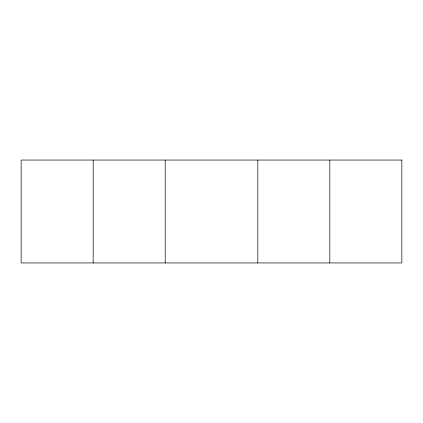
<?xml version="1.0" encoding="UTF-8"?>
<svg xmlns="http://www.w3.org/2000/svg" width="423" height="423" viewBox="0 0 423 423"><rect width="100%" height="100%" fill="white"/><g stroke="black" fill="none" stroke-linecap="round" stroke-linejoin="round"><path stroke-width="0.63" d="M329.824 160.053L329.824 262.947M257.803 160.053L257.803 262.947M165.197 160.053L165.197 262.947M93.176 160.053L93.176 262.947M401.85 160.053L21.15 160.053L21.15 262.947L401.85 262.947L401.85 160.053"/></g></svg>
